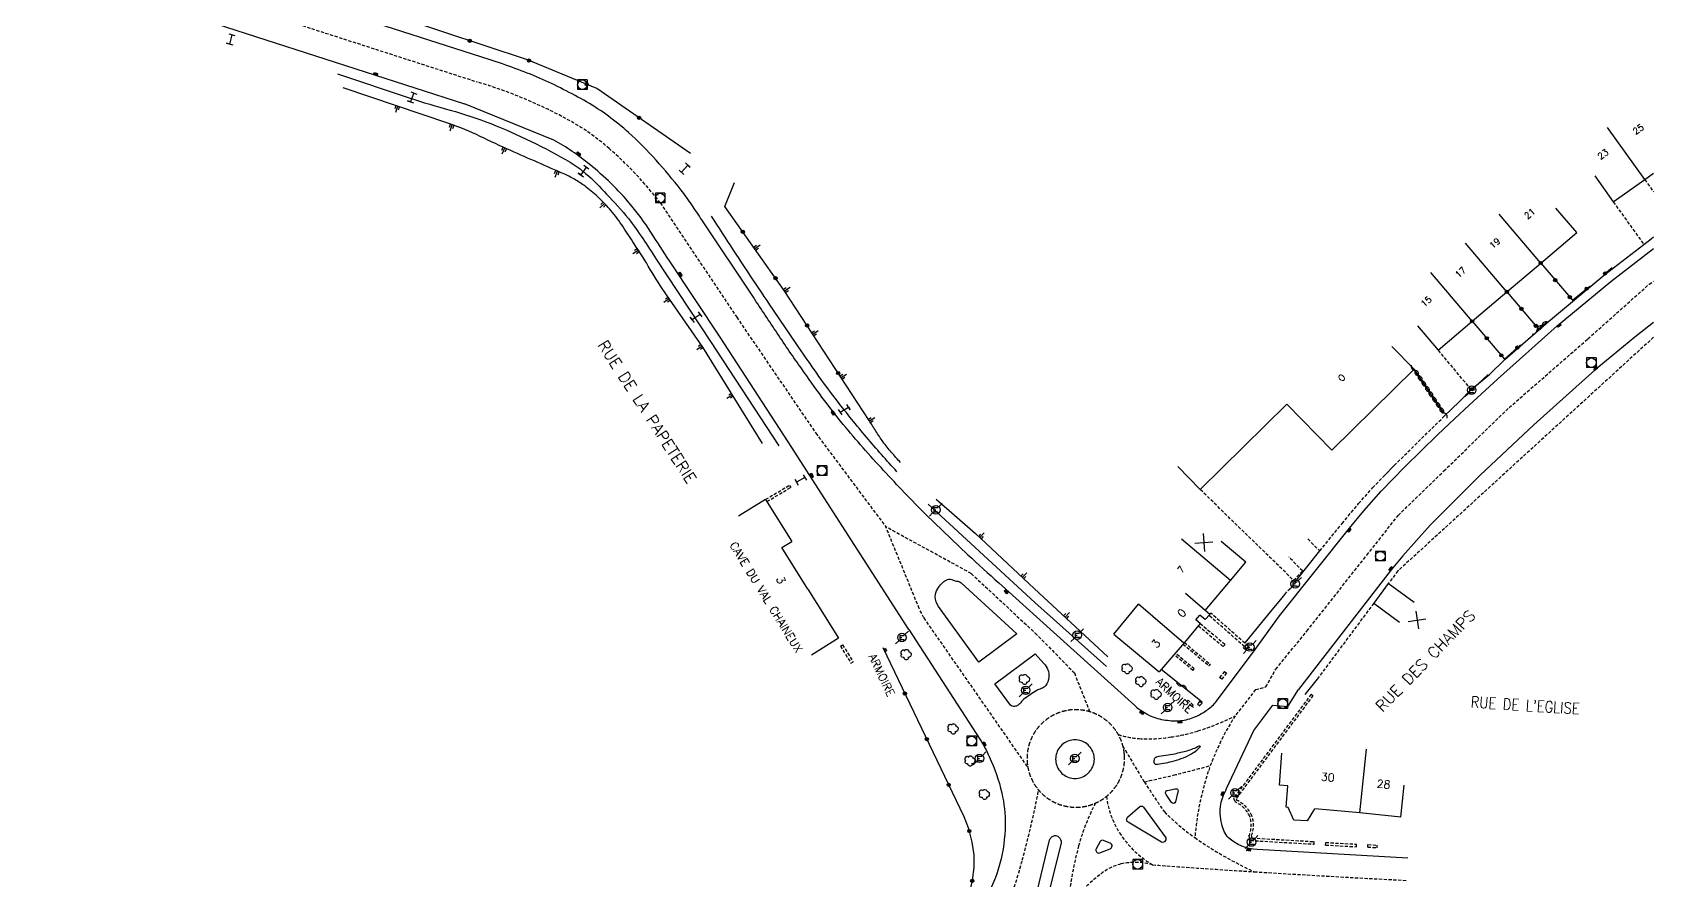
# Model space of a CAD drawing. Header units: millimetres. Extents: x 257000 to 258000, y 143000 to 144000.
# Drawn here: x 257746.8 to 258000, y 143495.8 to 143628.3 of the extents above; entities that cross this region are included whole.
import ezdxf
from ezdxf.enums import TextEntityAlignment as Align

# ---------------------------------------------------------------- set-up
doc = ezdxf.new("R2010")
doc.units = ezdxf.units.MM
doc.linetypes.add('DASHED', pattern=[0.75, 0.5, -0.25])
doc.layers.get('0').update_dxf_attribs({"linetype": 'CONTINUOUS'})
for name, color, linetype in [('W0001', 6, 'DASHED'), ('W0008', 7, 'CONTINUOUS'), ('W0100', 7, 'CONTINUOUS'), ('W0112', 1, 'DASHED'), ('W0211', 2, 'CONTINUOUS'), ('W0300', 7, 'CONTINUOUS'), ('W0310', 3, 'CONTINUOUS'), ('W0322', 7, 'CONTINUOUS'), ('W0400', 7, 'CONTINUOUS'), ('W0420', 7, 'CONTINUOUS'), ('W0471', 7, 'CONTINUOUS'), ('W0984', 7, 'CONTINUOUS'), ('W0989', 7, 'CONTINUOUS'), ('W0991', 7, 'CONTINUOUS'), ('W1102', 7, 'CONTINUOUS'), ('W1474', 7, 'CONTINUOUS')]:
    doc.layers.add(name, color=color, linetype=linetype)
doc.styles.get("Standard").update_dxf_attribs({"font": 'romans.shx', "width": 0.85})

# ---------------------------------------------------------------- blocks, each defined once
blk = doc.blocks.new('t310o')
at = {"color": 0, "linetype": 'Continuous'}
for centre, start, end in [((-0.5, 0.38), 216.8699, 323.1304), ((0.5, -0.37), 36.8699, 143.1303)]:
    blk.add_arc(centre, 0.625, start, end, dxfattribs=at)
blk = doc.blocks.new('t322o')
at = {"color": 0, "linetype": 'Continuous'}
for radius in [0.25, 0.15]:
    blk.add_circle((0, 0), radius, dxfattribs=at)
blk = doc.blocks.new('t991o')
at = {"color": 0, "linetype": 'Continuous'}
for p, q in [((-1, 1), (1, -1)), ((-1, -1), (1, 1))]:
    blk.add_line(p, q, dxfattribs=at)
blk = doc.blocks.new('T400')
for p, q in [((-0.15, 0.3), (0.15, 0.3)), ((-0.15, -0.25), (-0.15, 0.3)), ((-0.15, 0.15), (0.15, 0.15)), ((-0.15, 0), (0.15, 0)), ((0.15, 0.3), (0.15, -0.25)), ((-0.15, -0.15), (0.15, -0.15)), ((-0.15, -0.25), (-0.15, -0.3)), ((-0.15, -0.3), (0.15, -0.3)), ((0.15, -0.3), (0.15, -0.25))]:
    blk.add_line(p, q)
blk = doc.blocks.new('T471')
for p, q in [((-0.333334, 0.333334), (-0.333334, -0.333334)), ((-0.333334, 0.333334), (0.333334, 0.333334)), ((-0.333334, 0), (0, 0)), ((0.500001, 0.500001), (1.000002, 1.000002)), ((-0.500001, -0.500001), (-1.000002, -1.000002)), ((-0.333334, -0.333334), (0.333334, -0.333334))]:
    blk.add_line(p, q)
blk.add_ellipse((0, 0), major_axis=(0.471405, 0.471405), ratio=1, start_param=5.4977871438, end_param=11.780972451)
blk = doc.blocks.new('T420')
for p, q in [((0.75, 0.75), (-0.75, 0.75)), ((-0.75, 0.75), (-0.75, -0.75)), ((0.75, 0.75), (0.75, -0.75)), ((0.75, -0.75), (-0.75, -0.75))]:
    blk.add_line(p, q)
blk.add_ellipse((0, 0), major_axis=(-0.53, 0.53), ratio=1, start_param=3.926991, end_param=10.210176)
blk = doc.blocks.new('t211o')
at = {"color": 0, "linetype": 'Continuous'}
for p, q in [((-0.29, 0.5), (-0.29, 0)), ((0, 1), (0, 0)), ((0.29, 0.5), (0.29, 0))]:
    blk.add_line(p, q, dxfattribs=at)
blk = doc.blocks.new('T300')
for p, q in [((-0.8, 0.51), (-0.86, 0.34)), ((-0.86, 0.34), (-0.86, 0.17)), ((-0.86, 0.17), (-0.74, 0.06)), ((-0.69, 0.63), (-0.8, 0.51)), ((-0.8, -0.06), (-0.74, 0.06)), ((-0.74, 0.06), (-0.69, 0.11)), ((-0.57, 0.69), (-0.69, 0.63)), ((-0.46, 0.69), (-0.57, 0.69)), ((-0.29, 0.63), (-0.46, 0.69)), ((-0.29, 0.63), (-0.17, 0.74)), ((-0.23, 0.57), (-0.29, 0.63)), ((-0.17, 0.74), (-0.06, 0.8)), ((-0.06, 0.8), (0.06, 0.8)), ((0.06, 0.8), (0.23, 0.74)), ((0.23, 0.74), (0.34, 0.63)), ((0.34, 0.63), (0.4, 0.51)), ((0.46, 0.46), (0.34, 0.46)), ((0.4, 0.51), (0.4, 0.46)), ((0.57, 0.4), (0.46, 0.46)), ((0.57, 0.4), (0.69, 0.29)), ((0.69, 0.29), (0.74, 0.17)), ((0.74, 0.06), (0.69, -0.17)), ((0.74, 0.17), (0.74, 0.06)), ((-0.8, -0.17), (-0.8, -0.06)), ((-0.8, -0.23), (-0.8, -0.17)), ((-0.74, -0.34), (-0.8, -0.23)), ((-0.69, -0.4), (-0.74, -0.34)), ((-0.51, -0.46), (-0.69, -0.4)), ((-0.4, -0.46), (-0.51, -0.46)), ((-0.4, -0.46), (-0.34, -0.46)), ((-0.34, -0.46), (-0.34, -0.4)), ((-0.34, -0.51), (-0.34, -0.46)), ((-0.29, -0.63), (-0.34, -0.51)), ((-0.17, -0.74), (-0.29, -0.63)), ((-0.06, -0.8), (-0.17, -0.74)), ((0.06, -0.8), (-0.06, -0.8)), ((0.17, -0.74), (0.06, -0.8)), ((0.23, -0.69), (0.17, -0.74)), ((0.29, -0.46), (0.23, -0.46)), ((0.29, -0.63), (0.23, -0.69)), ((0.46, -0.4), (0.29, -0.46)), ((0.34, -0.51), (0.29, -0.63)), ((0.34, -0.51), (0.34, -0.46)), ((0.57, -0.34), (0.46, -0.4)), ((0.63, -0.29), (0.57, -0.34)), ((0.69, -0.17), (0.63, -0.29))]:
    blk.add_line(p, q)
blk = doc.blocks.new('T1474')
at = {"color": 0, "linetype": 'Continuous', "flags": 128}
for points in [[(-0.75, -0.5), (-0.75, 0.5)], [(-0.75, 0), (0.75, 0)], [(0.75, 0), (0.75, -0.5), (0.75, 0.5)]]:
    blk.add_lwpolyline(points, dxfattribs=at)

msp = doc.modelspace()

# ---------------------------------------------------------------- linework, layer by layer
at = {"layer": 'W0001'}
for p, q in [((257885.33, 143538.33), (257880.11, 143551.09)), ((257893.45, 143543.8), (257880.11, 143551.09)), ((257893.45, 143543.8), (257903.44, 143534.5)), ((257886.03, 143536.86), (257885.33, 143538.33)), ((257886.03, 143536.86), (257902.3, 143513.46)), ((257903.44, 143534.5), (257909.55, 143528.28)), ((257909.55, 143528.28), (257911.94, 143522.22)), ((257937.85, 143525.68), (257934.66, 143521.57))]:
    msp.add_line(p, q, dxfattribs=at)
for points in [[(257694.76, 143659.68), (257769.02, 143635.82), (257816.3, 143620.59)], [(257844.89, 143601.69), (257856.82, 143583.84), (257869.17, 143565.73), (257880.11, 143551.09)], [(257941, 143528.86), (257945.87, 143534.82), (257955.22, 143546.67), (257960.11, 143552.86), (257967.25, 143559.82), (257977.44, 143569.72), (257989.75, 143580.46), (257999.29, 143588.98), (258000, 143589.46)], [(257937.85, 143525.68), (257939.45, 143526.09), (257941, 143528.86)]]:
    msp.add_lwpolyline(points, dxfattribs=at)
for points in [[(257816.3, 143620.59, -0.054376), (257830.81, 143614.5, -0.052364), (257836.9, 143610.19, -0.050351), (257844.89, 143601.69)], [(257917.39, 143514.91, 0.01619), (257917.38, 143515.4, 0.01587), (257917.33, 143515.89, 0.032068), (257917.14, 143516.85, 0.032068), (257916.84, 143517.77, 0.032068), (257916.41, 143518.65, 0.032068), (257915.88, 143519.47, 0.032068), (257915.25, 143520.21, 0.032068), (257914.52, 143520.87, 0.032068), (257913.72, 143521.43, 0.032068), (257912.86, 143521.88, 0.032068), (257911.94, 143522.22, 0.032068), (257910.99, 143522.43, 0.032068), (257910.02, 143522.53, 0.032068), (257909.04, 143522.5, 0.032068), (257908.08, 143522.34, 0.032068), (257907.14, 143522.06, 0.032068), (257906.25, 143521.67, 0.032068), (257905.42, 143521.16, 0.032068), (257904.65, 143520.55, 0.032068), (257903.97, 143519.85, 0.032068), (257903.39, 143519.07, 0.032068), (257902.91, 143518.22, 0.032068), (257902.54, 143517.31, 0.032068), (257902.3, 143516.37, 0.032068), (257902.17, 143515.4, 0.032068), (257902.17, 143514.43, 0.032068), (257902.3, 143513.46, 0.032068), (257902.54, 143512.51, 0.032068), (257902.91, 143511.61, 0.032068), (257903.39, 143510.76, 0.032068), (257903.97, 143509.98, 0.032068), (257904.65, 143509.27, 0.032068), (257905.42, 143508.67, 0.032068), (257906.25, 143508.16, 0.032068), (257907.14, 143507.77, 0.032068), (257908.08, 143507.49, 0.032068), (257909.04, 143507.33, 0.032068), (257910.02, 143507.3, 0.032068), (257910.99, 143507.39, 0.032068), (257911.94, 143507.61, 0.032068), (257912.86, 143507.95, 0.032068), (257913.72, 143508.4, 0.032068), (257914.52, 143508.96, 0.032068), (257915.25, 143509.61, 0.032068), (257915.88, 143510.36, 0.032068), (257916.41, 143511.18, 0.032068), (257916.84, 143512.06, 0.032068), (257917.14, 143512.98, 0.032068), (257917.33, 143513.94, 0.032068), (257917.39, 143514.91)], [(257934.66, 143521.57, -0.040351), (257928.84, 143519.21, -0.040351), (257924.66, 143518.27)], [(257934.66, 143521.57, 0.061665), (257930.47, 143512.86, 0.061665), (257928.37, 143502.55)], [(257924.66, 143518.27, -0.060507), (257919.67, 143518.02, -0.060507), (257916.41, 143518.65)], [(257923.63, 143506.56, -0.012276), (257920.47, 143511.28, -0.012276), (257917.14, 143516.85)], [(257920.47, 143511.28, 0.007746), (257925.04, 143512.31, 0.007746), (257930.81, 143513.81)], [(257899.46, 143492.69, 0.017836), (257901.42, 143499.03, 0.017836), (257903.97, 143509.98)], [(257921.77, 143498.3, -0.115655), (257916.61, 143503.29, -0.115655), (257914.57, 143509)], [(257907.83, 143483.55, -0.024706), (257908.4, 143491.06, -0.03781), (257910.21, 143501.29, -0.050867), (257912.86, 143507.95)], [(257937.64, 143497.22, -0.044939), (257928.37, 143502.55, -0.044939), (257923.63, 143506.56)], [(257908.4, 143491.06, -0.091789), (257913.53, 143496.76, -0.108717), (257916.81, 143498.44, -0.125488), (257921.77, 143498.3)], [(257921.77, 143498.3, 0.002875), (257937.64, 143497.22, 0.002875), (257961.37, 143495.87)]]:
    msp.add_lwpolyline(points, format="xyb", dxfattribs=at)
at = {"layer": 'W0008'}
for p, q in [((257818.3, 143624.03), (257793.81, 143631.92)), ((257828.25, 143611.51), (257814.29, 143617.15)), ((257957.99, 143559.13), (257959.5, 143560.69)), ((257944.01, 143542.52), (257947.86, 143547.33)), ((257900.59, 143534.36), (257894.63, 143529.98)), ((257947.46, 143527.28), (257945.55, 143524.93))]:
    msp.add_line(p, q, dxfattribs=at)
for points in [[(257694.08, 143655.8), (257736.7, 143642.15), (257767.77, 143632.14), (257814.29, 143617.15)], [(257967.25, 143568.31), (257969.69, 143570.69), (257971.52, 143572.54), (257974.36, 143574.91), (257976.76, 143577.22), (257983.57, 143583.15), (257992.38, 143590.49), (257998.48, 143595.2), (257999.62, 143596.1), (258000, 143596.39)], [(257971.22, 143570.11), (257975.62, 143574.18), (257984.97, 143582.49), (257993.31, 143589.44), (258000, 143594.57)], [(258000, 143583.02), (257997.05, 143580.73), (257990.9, 143575.61), (257981.32, 143567.03), (257972.93, 143559.17), (257965.09, 143551.37), (257960.82, 143546.59), (257959.01, 143544.38), (257944.53, 143525.67)], [(257937.77, 143531.93), (257941.61, 143537.19), (257952.51, 143550.88), (257954.76, 143553.59), (257957.46, 143556.67), (257961.18, 143560.46), (257966.25, 143565.49), (257968.95, 143568.04), (257971.22, 143570.11)], [(257936.43, 143533.22), (257936.49, 143533.3), (257940.23, 143537.85), (257941.99, 143540), (257942.4, 143540.55)]]:
    msp.add_lwpolyline(points, dxfattribs=at)
for points in [[(257886.34, 143553, -0.006866), (257879.76, 143559.9, -0.014732), (257873.47, 143567.09, -0.012197), (257870.14, 143571.37, -0.004883), (257866.97, 143575.77, -0.007695), (257863.15, 143581.34, -0.000544), (257859.42, 143586.96), (257851.38, 143599.04, 0.001837), (257849.81, 143601.4, 0.019837), (257848.14, 143603.7, 0.014429), (257844.23, 143608.36, 0.027084), (257839.94, 143612.68, 0.02432), (257836.78, 143615.25, 0.02829), (257833.37, 143617.48, 0.02797), (257826.02, 143621.18, 0.027462), (257818.3, 143624.03)], [(257883.72, 143535.06), (257864.87, 143564.37), (257854.22, 143580.72), (257846.34, 143592.63, -0.002337), (257843.42, 143597.13, 0.029185), (257840.24, 143601.46, 0.024535), (257837.2, 143604.73, 0.021868), (257833.86, 143607.71, 0.022689), (257831.14, 143609.73, 0.022286), (257828.25, 143611.51)], [(257886.34, 143553), (257892.92, 143546.74, 0.003816), (257897.75, 143542.34), (257906.28, 143534.64), (257918.97, 143523.2, 0.082201), (257921.66, 143521.48, 0.04412), (257922.86, 143521.09, 0.026291), (257924.1, 143520.88, 0.02809), (257925.26, 143520.79, 0.038493), (257926.42, 143520.86, 0.03505), (257927.56, 143521.11, 0.045907), (257928.65, 143521.53, 0.039158), (257930.32, 143522.52, 0.067872), (257931.75, 143523.85), (257937.77, 143531.93)], [(257894.63, 143529.98), (257888.35, 143538.65, -0.177986), (257887.83, 143540.23, -0.103272), (257888.16, 143541.35, -0.085935), (257888.87, 143542.26, -0.058142), (257889.51, 143542.78, -0.219323), (257890.43, 143542.88, -0.177615), (257890.44, 143542.87, 0.143686), (257891.15, 143542.63, -0.151513), (257891.87, 143542.37), (257900.59, 143534.36)], [(257883.72, 143535.06), (257894.8, 143517.94, -0.040252), (257896.27, 143515.2, -0.048927), (257898.22, 143509.56, -0.058489), (257898.74, 143504.54, -0.062009), (257897.93, 143498.52, -0.064137), (257895.55, 143492.79, -0.066085), (257891.4, 143487.28, -0.066878), (257888.98, 143485.45), (257879.1, 143479.79)], [(257900.77, 143523.24, -0.136366), (257900.18, 143523.05, -0.256275), (257899.59, 143523.22), (257897.14, 143526.59), (257903.43, 143531.25), (257904.78, 143529.75, -0.09456), (257905.41, 143528.78, -0.120019), (257905.56, 143527.6, -0.152235), (257905.02, 143526.25, -0.115133), (257904.37, 143525.83, 0.040019), (257903.69, 143525.53, 0.038853), (257901.61, 143524.13, 0.050948), (257901.21, 143523.67, -0.086475), (257900.77, 143523.24)], [(257961.63, 143499.35), (257938.08, 143500.71, -0.17453), (257933.63, 143502.52, -0.144301), (257932.56, 143504.67, -0.101769), (257932.43, 143507.77, -0.05799), (257932.79, 143509.02, -0.012977), (257933.32, 143510.2), (257937.56, 143519.28), (257940.52, 143523.24), (257942.88, 143523.01), (257944.53, 143525.67)], [(257912.67, 143514.81, 0.041772), (257912.63, 143515.31, 0.040944), (257912.5, 143515.79, 0.082862), (257912.03, 143516.67, 0.082862), (257911.3, 143517.34, 0.082862), (257910.39, 143517.74, 0.082862), (257909.4, 143517.82, 0.082862), (257908.44, 143517.58, 0.082862), (257907.6, 143517.03, 0.082862), (257906.99, 143516.25, 0.082862), (257906.67, 143515.31, 0.082862), (257906.67, 143514.32, 0.082862), (257906.99, 143513.38, 0.082862), (257907.6, 143512.59, 0.082862), (257908.44, 143512.05, 0.082862), (257909.4, 143511.8, 0.082862), (257910.39, 143511.89, 0.082862), (257911.3, 143512.29, 0.082862), (257912.03, 143512.96, 0.082862), (257912.5, 143513.83, 0.082862), (257912.67, 143514.81)], [(257922.18, 143514.01, -0.212544), (257922.09, 143514.11, -0.163102), (257922.04, 143514.77, -0.075608), (257922.11, 143514.94, -0.076303), (257922.22, 143515.08, -0.090296), (257922.32, 143515.14, -0.018938), (257922.44, 143515.18, -0.046779), (257923.83, 143515.44, 0.03218), (257925.22, 143515.66, 0.006995), (257927.16, 143516.13, 0.067998), (257929.02, 143516.89, -0.252091), (257929.02, 143516.9, 0.000755), (257929.03, 143516.9, -0.184188), (257929.15, 143516.85, -0.228206), (257929.21, 143516.73)], [(257922.18, 143514.01, 0.046295), (257924.79, 143514.46, 0.061043), (257927.63, 143515.51, 0.075705), (257929.21, 143516.73)], [(257925.32, 143508.12, -0.309347), (257925.06, 143507.9, -0.276228), (257924.74, 143508.05), (257923.86, 143509.27, -0.249852), (257923.81, 143509.69, -0.121868), (257923.91, 143509.84, -0.132036), (257924.08, 143509.92), (257925.29, 143510.17, -0.066604), (257925.48, 143510.19, -0.197655), (257925.68, 143510.11, -0.258953), (257925.7, 143509.68), (257925.32, 143508.12)], [(257917.94, 143504.95, -0.220935), (257917.72, 143505.26, -0.110415), (257917.73, 143505.51, -0.145216), (257917.86, 143505.72), (257919.79, 143507.4, -0.125444), (257919.93, 143507.47, -0.103833), (257920.09, 143507.47, -0.120408), (257920.24, 143507.4, -0.064883), (257920.34, 143507.29), (257923.74, 143502.68, -0.323736), (257923.73, 143502.04, -0.401592), (257923.16, 143501.84), (257917.94, 143504.95)], [(257905.16, 143492.32, -0.394452), (257904.09, 143491.61, -0.432683), (257903.36, 143492.6), (257905.69, 143502.17, -0.167076), (257905.99, 143502.63, -0.115356), (257906.48, 143502.86, -0.134265), (257906.81, 143502.84, -0.103622), (257907.09, 143502.67, -0.278005), (257907.47, 143501.76), (257905.16, 143492.32)], [(257912.96, 143500.82, 0.308519), (257913.02, 143500.32, 0.128637), (257913.23, 143500.16, 0.188639), (257913.51, 143500.15), (257915.12, 143500.79, 0.133187), (257915.3, 143500.92, 0.109125), (257915.39, 143501.12, 0.396415), (257915.27, 143501.62), (257914.12, 143502.12, 0.195434), (257913.81, 143502.11, 0.17679), (257913.57, 143501.92), (257912.96, 143500.82)]]:
    msp.add_lwpolyline(points, format="xyb", dxfattribs=at)
at = {"layer": 'W0100'}
for p, q in [((257861.34, 143555.38), (257857.09, 143552.75)), ((257861.34, 143555.38), (257865.42, 143548.82)), ((257930.68, 143537.38), (257926.92, 143540.67)), ((257915.7, 143534.35), (257919.59, 143539.01)), ((257928.53, 143536.57), (257929.16, 143537.32)), ((257929.22, 143535.99), (257928.53, 143536.57)), ((257929.99, 143536.6), (257929.16, 143537.32)), ((257930.68, 143537.38), (257929.99, 143536.6)), ((257915.7, 143534.35), (257922.77, 143528.45)), ((257872.73, 143533.71), (257868.49, 143531.07)), ((257941.58, 143510.74), (257941.95, 143515.72)), ((257960.54, 143505.77), (257961.04, 143510.74)), ((257945.98, 143505.17), (257947.11, 143507.04)), ((257954.15, 143506.41), (257947.11, 143507.04)), ((257960.54, 143505.77), (257954.15, 143506.41))]:
    msp.add_line(p, q, dxfattribs=at)
for points in [[(257990.82, 143605.92), (257993.71, 143601.85), (257998.63, 143605.34), (258000, 143606.32)], [(257963.14, 143582.51), (257966.38, 143578.7), (257971.67, 143583.2), (257977.09, 143587.81), (257982.37, 143592.3), (257987.99, 143597.08), (257984.75, 143600.89)], [(257925.71, 143560.5), (257929.21, 143556.93), (257942.75, 143570.24), (257949.77, 143563.08), (257962.62, 143575.7), (257959.12, 143579.26)], [(257867.92, 143541.37), (257863.89, 143547.87), (257865.42, 143548.82)], [(257929.96, 143538.02), (257933.92, 143542.71), (257936.32, 143545.57), (257932.5, 143548.79)], [(257962.59, 143539.27), (257958.57, 143542.24), (257956.29, 143539.16), (257960.32, 143536.19)], [(257867.92, 143541.37), (257870.72, 143536.88), (257872.73, 143533.71)], [(257929.22, 143535.99), (257926.73, 143533.02), (257922.77, 143528.45)], [(257945.98, 143505.17), (257943.82, 143505.29), (257942.92, 143507.27), (257942.6, 143507.31), (257942.89, 143510.64), (257941.58, 143510.74)]]:
    msp.add_lwpolyline(points, dxfattribs=at)
at = {"layer": 'W0112'}
for p, q in [((257998.63, 143605.34), (258000, 143603.41)), ((257993.71, 143601.85), (257998.48, 143595.2)), ((257999.62, 143596.1), (258000, 143596.39)), ((257971.52, 143572.54), (257966.38, 143578.7)), ((257959.5, 143560.69), (257967.25, 143568.31)), ((257861.34, 143555.38), (257865.06, 143557.61)), ((257861.55, 143555.04), (257865.27, 143557.26)), ((257865.06, 143557.61), (257865.27, 143557.26)), ((257956.29, 143539.16), (257947.46, 143527.28)), ((257930.68, 143537.38), (257930.88, 143537.61)), ((257931.11, 143537.4), (257930.88, 143537.61)), ((257928.93, 143535.65), (257932.79, 143532.39)), ((257929.22, 143535.99), (257933.08, 143532.73)), ((257873.02, 143532.46), (257873.36, 143532.67)), ((257873.02, 143532.46), (257874.65, 143529.82)), ((257873.36, 143532.67), (257874.99, 143530.03)), ((257880.07, 143532.08), (257879.84, 143531.98)), ((257879.84, 143531.98), (257879.99, 143531.62)), ((257879.99, 143531.62), (257880.22, 143531.72)), ((257880.07, 143532.08), (257880.22, 143531.72)), ((257926.53, 143532.79), (257930.6, 143529.39)), ((257926.73, 143533.02), (257930.79, 143529.62)), ((257932.79, 143532.39), (257933.08, 143532.73)), ((257935.97, 143532.19), (257936.32, 143531.92)), ((257874.65, 143529.82), (257874.99, 143530.03)), ((257928.07, 143528.67), (257925.11, 143531.14)), ((257928.26, 143528.9), (257925.3, 143531.37)), ((257930.6, 143529.39), (257930.79, 143529.62)), ((257928.07, 143528.67), (257928.26, 143528.9)), ((257932.98, 143528.52), (257932.22, 143527.58)), ((257932.58, 143527.3), (257932.22, 143527.58)), ((257933.33, 143528.24), (257932.58, 143527.3)), ((257932.98, 143528.52), (257933.33, 143528.24)), ((257927.1, 143523.8), (257927.3, 143524.02)), ((257928.11, 143523.26), (257927.3, 143524.02)), ((257929.16, 143523.86), (257928.79, 143523.46)), ((257929.16, 143523.86), (257929.49, 143523.56)), ((257946.81, 143524.73), (257934.82, 143508.66)), ((257946.53, 143524.94), (257946.81, 143524.73)), ((257927.91, 143523.04), (257927.1, 143523.8)), ((257927.91, 143523.04), (257928.11, 143523.26)), ((257928.79, 143523.46), (257929.12, 143523.15)), ((257929.49, 143523.56), (257929.12, 143523.15)), ((257934.82, 143508.66), (257934.94, 143508.37)), ((257936.82, 143502.77), (257937.04, 143502.1)), ((257937.04, 143502.1), (257946.99, 143501.53)), ((257937.34, 143502.49), (257937.22, 143502.84)), ((257937.34, 143502.49), (257947.01, 143501.93)), ((257946.99, 143501.53), (257947.01, 143501.93)), ((257948.78, 143501.39), (257948.81, 143501.79)), ((257948.78, 143501.39), (257953.6, 143501.13)), ((257948.81, 143501.79), (257953.62, 143501.53)), ((257953.6, 143501.13), (257953.62, 143501.53)), ((257955.37, 143501.07), (257955.4, 143501.47)), ((257955.4, 143501.47), (257956.86, 143501.38)), ((257956.84, 143500.98), (257956.86, 143501.38)), ((257955.37, 143501.07), (257956.84, 143500.98))]:
    msp.add_line(p, q, dxfattribs=at)
for points in [[(258000, 143580.7), (257960.07, 143544.2), (257958.57, 143542.24)], [(257942.4, 143540.55), (257944.11, 143542.42), (257929.21, 143556.93)], [(257946.02, 143549.2), (257947.86, 143547.33), (257951.37, 143551.61), (257953.94, 143554.73), (257956.12, 143557.18), (257957.99, 143559.13)], [(257943.8, 143542.74), (257945.18, 143544.2), (257943.06, 143546.38)], [(257935.97, 143532.19), (257936.11, 143532.38), (257930.58, 143537.27)], [(257936.32, 143531.92), (257936.73, 143532.43), (257931.11, 143537.4)], [(257936.18, 143532.92), (257936.49, 143533.3)], [(257946.53, 143524.94), (257934.42, 143508.7), (257934.66, 143508.12)]]:
    msp.add_lwpolyline(points, dxfattribs=at)
for points in [[(257934.66, 143508.12, -0.181133), (257936.94, 143505.86, -0.181029), (257936.82, 143502.77)], [(257934.94, 143508.37, -0.180782), (257937.26, 143505.99, -0.180585), (257937.22, 143502.84)]]:
    msp.add_lwpolyline(points, format="xyb", dxfattribs=at)
at = {"layer": 'W0211'}
for points in [[(257794.49, 143621.84), (257805.69, 143618.09, 0.010852), (257812.09, 143616.18, -0.02499), (257818.44, 143614.08, -0.037101), (257830.82, 143608.04)], [(257860.87, 143564.1), (257851.55, 143579.18), (257845.85, 143587.34, -0.016276), (257843.32, 143591.31, 0.01091), (257840.82, 143595.29, 0.002335), (257839.08, 143597.94, 0.029994), (257837.18, 143600.49, 0.028176), (257835.36, 143602.43, 0.027664), (257833.33, 143604.15, 0.028176), (257831.7, 143605.26, 0.027664), (257829.96, 143606.17, -0.000059), (257825.75, 143608.01, -0.000011), (257821.54, 143609.86, -0.006125), (257816.77, 143612.08, 0.027727), (257811.89, 143614.09), (257795.39, 143619.68)], [(257830.82, 143608.04, -0.037676), (257833.22, 143606.3, -0.037676), (257836.5, 143603.06)], [(257836.5, 143603.06, -0.024382), (257839.94, 143599.24, -0.020635), (257844.23, 143592.93), (257852.72, 143580.03), (257863.39, 143563.76)], [(257882.41, 143561.14, -0.015058), (257880.99, 143562.73, -0.014713), (257879.66, 143564.4, -0.019009), (257878.56, 143566.03, 0.003332), (257877.5, 143567.69), (257864.25, 143588.01), (257854.99, 143601.14)], [(257881.85, 143559.7, -0.010212), (257877.09, 143565.1, -0.009964), (257872.55, 143570.7, -0.011845), (257869.66, 143574.6, -0.002511), (257866.89, 143578.59, -0.004333), (257859.8, 143589.06, -0.004202), (257852.88, 143599.64)]]:
    msp.add_lwpolyline(points, format="xyb", dxfattribs=at)
for points in [[(257914.59, 143529.26), (257903.4, 143539.26), (257886.74, 143554.64)], [(257887.95, 143555.42), (257894.11, 143550.04), (257903.27, 143541.44), (257914.77, 143530.8)]]:
    msp.add_lwpolyline(points, dxfattribs=at)
at = {"layer": 'W0310'}
for p, q in [((257981.81, 143581.85), (257983.31, 143583.07)), ((257967.2, 143568.89), (257962.62, 143575.7)), ((257923.11, 143528.84), (257929.49, 143523.75))]:
    msp.add_line(p, q, dxfattribs=at)
at = {"layer": 'W0322'}
for p, q in [((257854.99, 143601.14), (257856.46, 143604.9)), ((257992.41, 143590.67), (257993.54, 143591.58)), ((257977.09, 143587.81), (257981.83, 143582.24)), ((257971.72, 143572.61), (257974.16, 143574.89))]:
    msp.add_line(p, q, dxfattribs=at)
for points in [[(257849.59, 143609.42), (257834.99, 143619.57), (257824.17, 143624.02), (257797.73, 143632.8)], [(257877.5, 143567.69), (257864.25, 143588.01), (257854.99, 143601.14)], [(257982.37, 143592.3), (257987.32, 143586.49), (257990.03, 143588.68)], [(257971.67, 143583.2), (257976.73, 143577.27), (257979.21, 143579.54)], [(257890.06, 143488.88), (257891.35, 143490.35), (257892.3, 143492.06), (257893.23, 143493.93), (257893.62, 143495.88), (257893.9, 143497.87), (257893.9, 143499.87), (257893.59, 143501.84), (257893.05, 143503.91), (257892.33, 143505.78), (257879.68, 143532.18)]]:
    msp.add_lwpolyline(points, dxfattribs=at)
at = {"layer": 'W1102'}
for p, q in [((257998.63, 143605.34), (257992.83, 143613.49)), ((257982.37, 143592.3), (257975.89, 143599.92)), ((257977.09, 143587.81), (257970.61, 143595.42)), ((257971.67, 143583.2), (257965.2, 143590.82)), ((257933.92, 143542.71), (257926.27, 143549.16)), ((257926.64, 143532.91), (257919.59, 143539.01)), ((257954.15, 143506.41), (257955.15, 143516.36))]:
    msp.add_line(p, q, dxfattribs=at)

# ---------------------------------------------------------------- block references
at = {"layer": 'W0211'}
for p, rotation in [((257803.9, 143616.8), 161.2696491923878), ((257812.41, 143613.91), 160.3396506349988), ((257820.62, 143610.27), 155.639633542573), ((257828.85, 143606.65), 156.3348375170535), ((257836.19, 143601.6), 133.4978814610625), ((257859.65, 143594.53), 305.213495384197), ((257841.45, 143594.33), 122.6483308701723), ((257864.31, 143587.92), 303.1068464781116), ((257846.27, 143586.75), 124.9099431081469), ((257851.41, 143579.38), 124.9099431081469), ((257868.73, 143581.15), 303.1068464781116), ((257873.15, 143574.37), 303.1068464781116), ((257856.15, 143571.74), 121.7290693701586), ((257877.56, 143567.6), 302.9981781684167), ((257894.78, 143549.41), 316.8137759724253), ((257901.42, 143543.18), 316.8137759724253), ((257908.09, 143536.98), 317.2136698879513)]:
    msp.add_blockref('t211o', p, dxfattribs=dict(at, rotation=rotation))
at = {"layer": 'W0300'}
for p in [(257883.31, 143531.12), (257917.82, 143528.91), (257901.79, 143527.25), (257919.97, 143526.92), (257922.35, 143524.9), (257890.65, 143519.52), (257893.28, 143514.52), (257895.53, 143509.29)]:
    msp.add_blockref('T300', p, dxfattribs=at)
at = {"layer": 'W0310'}
for p, rotation in [((257981.81, 143581.85), 38.9559078377589), ((257982.59, 143582.48), 38.9559078377589), ((257962.73, 143575.53), 123.9207302996608), ((257963.29, 143574.7), 123.9207302996608), ((257963.85, 143573.87), 123.9207302996608), ((257964.41, 143573.04), 123.9207302996608), ((257964.96, 143572.21), 123.9207302996608), ((257965.52, 143571.38), 123.9207302996608), ((257966.08, 143570.55), 123.9207302996608), ((257966.64, 143569.72), 123.9207302996608), ((257967.2, 143568.89), 123.9207302996608), ((257926.3, 143526.29), 141.4019812742763)]:
    msp.add_blockref('t310o', p, dxfattribs=dict(at, rotation=rotation))
at = {"layer": 'W0322'}
for p, rotation in [((257815.14, 143627.02), 71.64047814851708), ((257824.38, 143623.93), 67.65134714490614), ((257833.4, 143620.23), 67.65134714490614), ((257841.58, 143614.98), 55.17149870102565), ((257857.77, 143597.19), 35.21349470095163), ((257982.37, 143592.3), 310.3862776611006), ((257862.89, 143589.94), 35.21349470095163), ((257984.64, 143589.64), 310.3862776611006), ((257992.41, 143590.67), 38.76412732610726), ((257977.09, 143587.81), 310.3955869857265), ((257986.91, 143586.97), 310.3862776611006), ((257989.55, 143588.29), 38.92951202950448), ((257979.36, 143585.14), 310.3955869857265), ((257867.81, 143582.56), 33.10684579486626), ((257971.67, 143583.2), 310.4561393733317), ((257981.62, 143582.48), 310.3955869857265), ((257973.95, 143580.54), 310.4561393733317), ((257976.22, 143577.88), 310.4561393733317), ((257978.73, 143579.1), 42.42041870368759), ((257872.66, 143575.12), 33.10684579486626), ((257971.72, 143572.61), 43.17900107168323), ((257883.09, 143525.05), 25.60579544457485), ((257886.51, 143517.93), 25.60579544457485), ((257889.92, 143510.8), 25.60579544457485), ((257893.14, 143503.59), 14.50728445843773), ((257893.6, 143495.8), 348.8206656778668)]:
    msp.add_blockref('t322o', p, dxfattribs=dict(at, rotation=rotation))
at = {"layer": 'W0400'}
for p, rotation in [((257800.43, 143621.83), 69.23068051710248), ((257832.16, 143609.37), 51.15116807653142), ((257847.99, 143590.53), 34.14605976032904), ((257985.25, 143582.57), 130.1666342432801), ((257990.98, 143575.81), 130.3041038047663), ((257871.88, 143568.85), 220.3746408592907), ((257868.52, 143559.15), 31.18566452874873), ((257952.43, 143550.57), 141.4761245383512), ((257958.96, 143544.53), 140.8919343747824), ((257898.91, 143540.96), 225.771624115003), ((257920.05, 143522.07), 234.7539239302167), ((257926.01, 143520.63), 274.4369951589106), ((257895.49, 143517.2), 31.98973488841018), ((257932.7, 143509.42), 334.9658173948619), ((257936.74, 143500.62), 259.9292225693184)]:
    msp.add_blockref('T400', p, dxfattribs=dict(at, rotation=rotation))
at = {"layer": 'W0420'}
for p in [(257832.73, 143620.15), (257844.87, 143602.44), (257990.29, 143576.72), (257870.12, 143559.86), (257957.33, 143546.51), (257942.09, 143523.47), (257893.5, 143517.64), (257919.43, 143498.39)]:
    msp.add_blockref('T420', p, dxfattribs=at)
at = {"layer": 'W0471'}
for p in [(257971.59, 143572.43), (257887.92, 143553.76), (257944.02, 143542.19), (257882.63, 143533.81), (257910, 143534.17), (257936.95, 143532.32), (257901.95, 143525.56), (257924.12, 143522.88), (257894.75, 143514.93), (257909.61, 143514.9), (257934.63, 143509.56), (257937.22, 143501.86)]:
    msp.add_blockref('T471', p, dxfattribs=at)
at = {"layer": 'W0991'}
for p, rotation in [((257929.77, 143548.65), 319.8616101095863), ((257963.06, 143536.54), 323.5631020563055)]:
    msp.add_blockref('t991o', p, dxfattribs=dict(at, rotation=rotation))
at = {"layer": 'W1474'}
for p, rotation in [((257777.81, 143627.24), 256.4798160820741), ((257806.15, 143618.18), 249.1631738326919), ((257832.91, 143606.69), 234.9505627568554), ((257848.7, 143607.04), 48.64912354750765), ((257850.48, 143583.85), 215.5751676607588), ((257873.64, 143569.41), 31.73623948818167), ((257866.83, 143558.43), 210.2708317226739)]:
    msp.add_blockref('T1474', p, dxfattribs=dict(at, rotation=rotation))

# ---------------------------------------------------------------- texts
at = {"layer": 'W0984'}
for s, rotation, p in [('CAVE DU VAL CHAINEUX', 301.6582, (257861.42, 143540.1)), ('ARMOIRE', 295.3842, (257879.47, 143527.95)), ('ARMOIRE', 316.9044, (257925.2, 143524.77))]:
    msp.add_text(s, height=1.25, rotation=rotation, dxfattribs=at).set_placement(p, align=Align.MIDDLE)
at = {"layer": 'W0989'}
for s, rotation, p in [('RUE DE LA PAPETERIE', 302.888, (257842.84, 143569.07)), ('RUE DES CHAMPS', 45.73, (257964.38, 143530.18))]:
    msp.add_text(s, height=1.75, rotation=rotation, dxfattribs=at).set_placement(p, align=Align.MIDDLE)
at = {"layer": 'W0989', "width": 0.857143}
msp.add_text("RUE DE L'EGLISE", height=1.75, rotation=356.3865, dxfattribs=at).set_placement((257979.95, 143523.22), align=Align.MIDDLE)
at = {"layer": 'W0991'}
for s, height, rotation, p in [('25', 1, 35.4104, (257997.6, 143613.2)), ('23', 1, 35.4217, (257992.11, 143609.3)), ('21', 1, 40.3856, (257980.65, 143600.02)), ('19', 1, 40.3818, (257975.2, 143595.39)), ('17', 1, 40.3888, (257969.85, 143590.84)), ('15', 1, 40.3875, (257964.49, 143586.28)), ('O', 1, 44.469, (257951.29, 143574.38)), ('7', 1, 49.8639, (257926.21, 143544.44)), ('3', 1.25, 291.8714, (257863.73, 143542.77)), ('0', 1.25, 47.8989, (257926.32, 143537.63)), ('3', 1.25, 49.0788, (257922.28, 143532.86)), ('30', 1.25, 355.617, (257949.12, 143512)), ('28', 1.25, 354.2688, (257957.84, 143510.91))]:
    msp.add_text(s, height=height, rotation=rotation, dxfattribs=at).set_placement(p, align=Align.MIDDLE)

doc.saveas('drawing.dxf')
